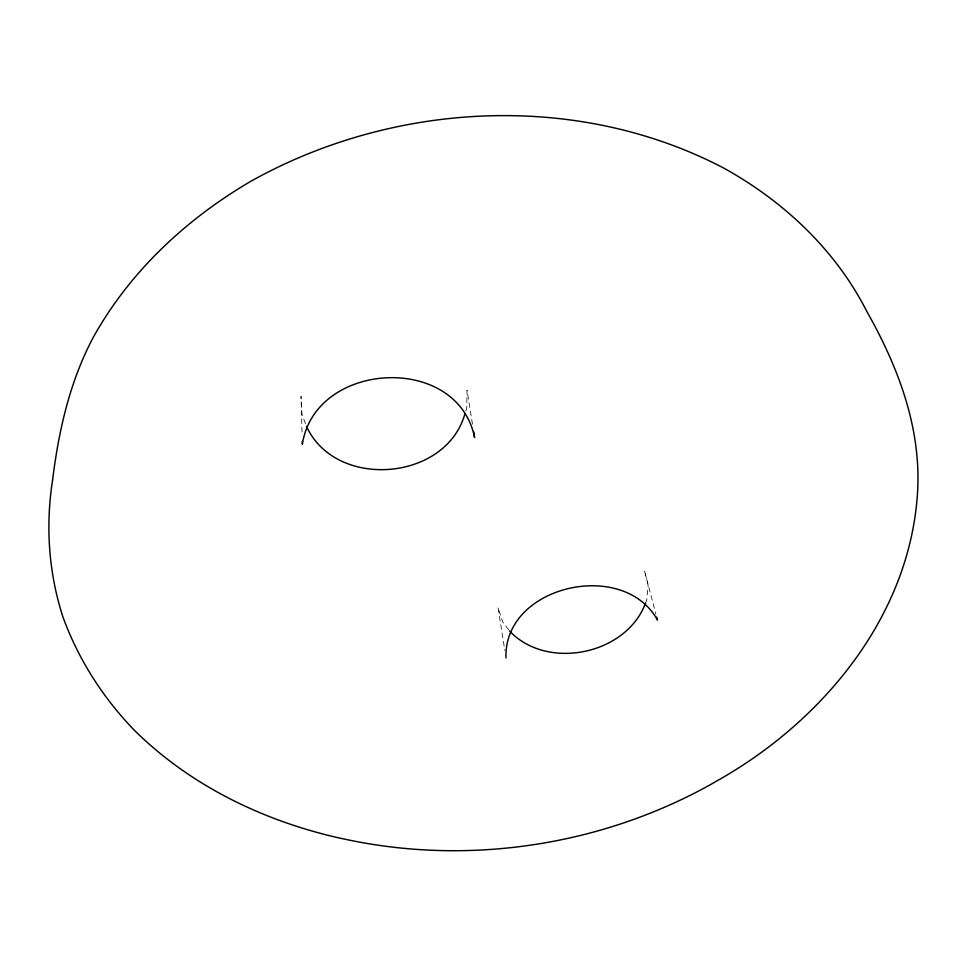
<?xml version="1.0" encoding="UTF-8"?>
<svg xmlns="http://www.w3.org/2000/svg" width="966" height="966" viewBox="0 0 966 966"><rect width="100%" height="100%" fill="white"/><g stroke="black" fill="none" stroke-linecap="round" stroke-linejoin="round"><path stroke-width="0.72" stroke-dasharray="4.83 3.62" d="M465.866 410.876L466.747 408.195L467.013 390.059L472.459 424.134M645.517 603.11L646.677 600.429L648.114 585.215L644.431 570.556L655.914 614.231M508.623 629.772L502.682 621.875L498.045 607.554L504.82 650.589M305.485 423.7L301.972 414.474L301.018 396.253L302.104 435.28"/><path stroke-width="1.45" d="M505.979 658.003C503.455 585.263 623.686 558.384 657.448 620.063L656.675 617.141M464.972 413.569C446.316 481.37 335.673 490.221 306.488 426.344M645.517 603.11C626.415 654.743 547.082 671.044 509.468 630.907M473.642 431.536L474.584 437.465C457.353 352.747 314.976 360.777 302.358 444.288L302.273 441.281M52.611 479.933C45.414 525.721 48.59 572.584 62.862 616.731C78.161 659.066 102.698 697.307 133.827 729.741C189.384 784.947 261.943 820.279 337.81 837.667L344.971 839.2C468.293 865.802 600.695 845.818 710.867 784.404L716.917 780.902C823.008 721.385 911.216 615.016 917.7 489.665C920.827 426.163 897.559 365.691 866.743 311.306C835.578 249.94 783.849 201.447 724.077 168.253C577.716 91.468 394.539 101.225 251.45 180.932C186.498 218.811 129.758 271.579 93.074 337.689C69.757 381.811 58.684 430.715 52.611 479.933"/></g></svg>
